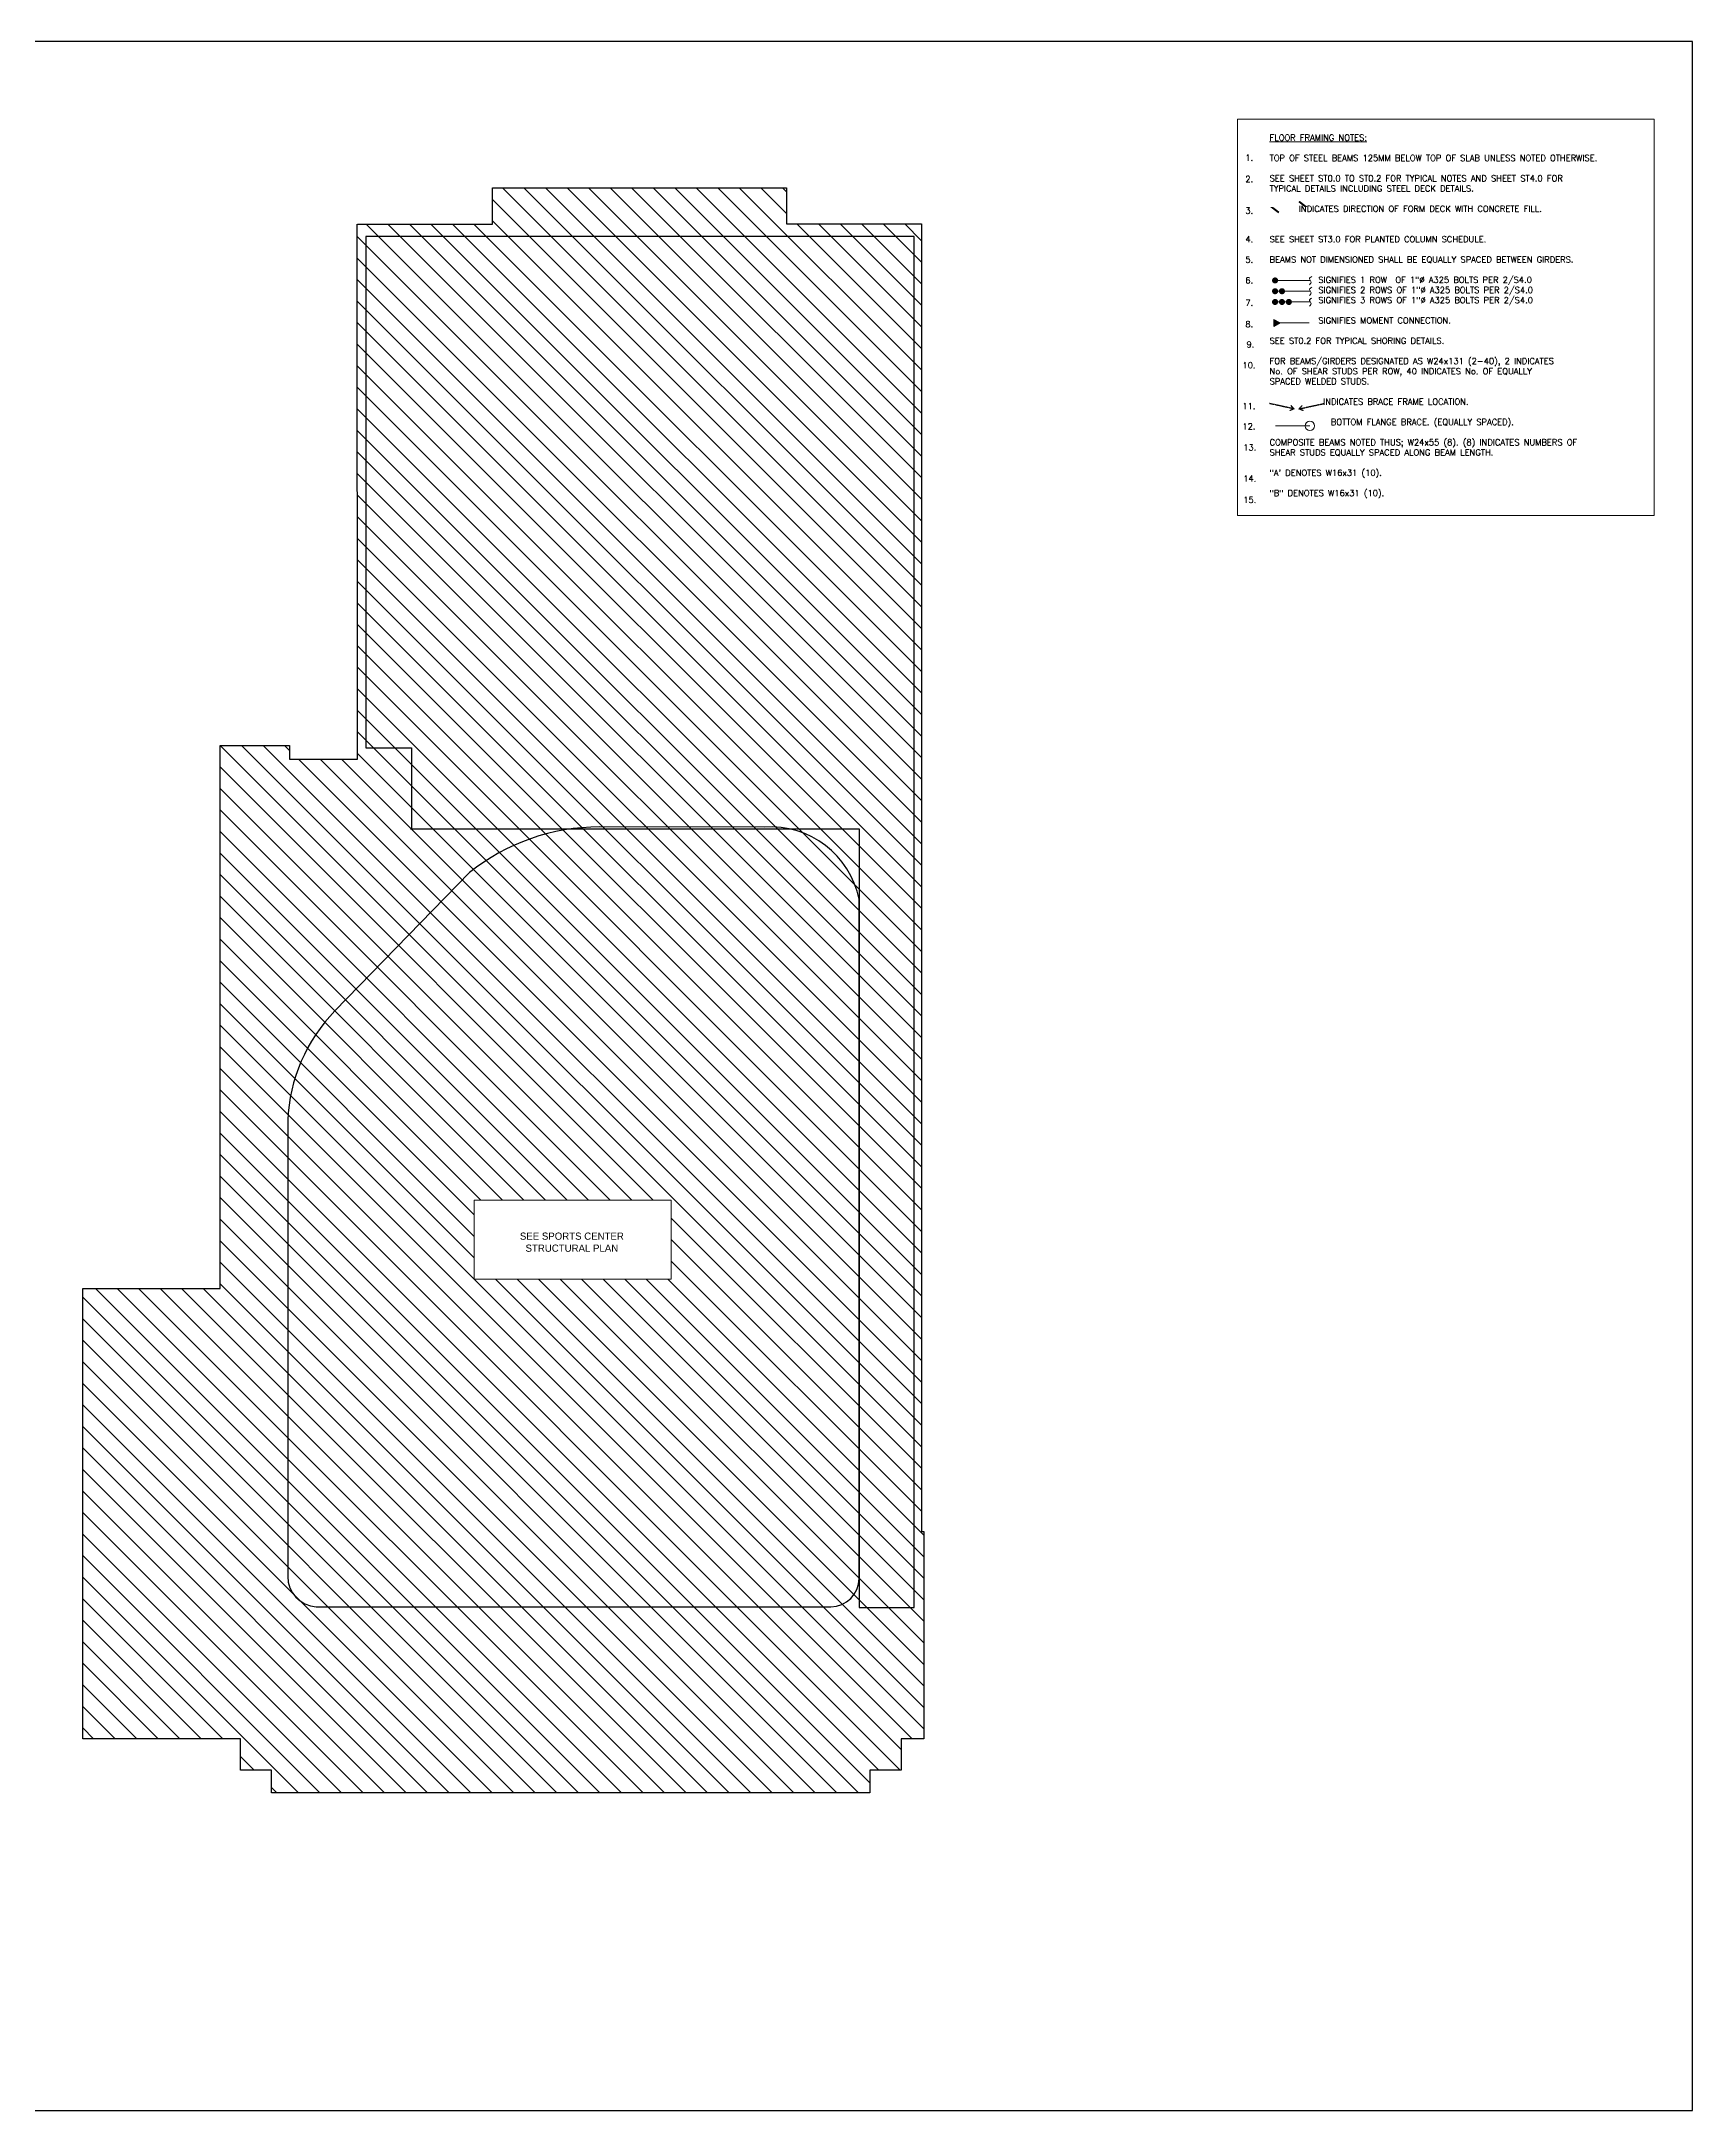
# Model space of a CAD drawing. Header units: millimetres. Extents: x 1506162 to 1722994, y -14989 to 120895.
# Drawn here: x 1614578 to 1722994, y -14989 to 120895 of the extents above; entities that cross this region are included whole.
import ezdxf
from ezdxf.enums import TextEntityAlignment as Align

# ---------------------------------------------------------------- set-up
doc = ezdxf.new("R2010")
doc.units = ezdxf.units.MM
doc.header["$MEASUREMENT"] = 0
doc.linetypes.add('HIDDEN', pattern=[0.375, 0.25, -0.125])
doc.layers.get('0').update_dxf_attribs({"lineweight": 0})
for name, color, linetype, lineweight in [('BOUNDARY', 2, 'Continuous', 30), ('HATCH', 8, 'Continuous', 5), ('S-Anno-Symb', 143, 'Continuous', 9), ('S-Anno-Text', 52, 'Continuous', 15), ('S-BRACE', 2, 'Continuous', 9)]:
    doc.layers.add(name, color=color, linetype=linetype, lineweight=lineweight)
doc.layers.add('cladding', color=2, linetype='Continuous')
doc.styles.add('1', font='simplex.shx', dxfattribs={"width": 0.85, "height": 300})
doc.styles.add('MMTX$0$ESMX$0$X-OPTA1D', font='x-opta1d')
doc.styles.add('ROMANS1', font='ROMANS.shx', dxfattribs={"height": 0.09375})
doc.dimstyles.new('ESCA', dxfattribs={"dimtxt": 300, "dimasz": 1, "dimexe": 100, "dimexo": 100, "dimgap": 100, "dimtad": 1, "dimdec": 0, "dimrnd": 1, "dimdsep": 46, "dimtxsty": '1', "dimblk1": 'ESCADIM_ARW', "dimblk2": 'ESCADIM_ARW', "dimsah": 1, "dimcen": 50, "dimclrd": 256, "dimclre": 256, "dimclrt": 52, "dimadec": 0, "dimazin": 0, "dimtfac": 1, "dimtdec": 0, "dimtofl": 0, "dimtmove": 0, "dimatfit": 3, "dimldrblk": 'ESCADIM_ARW', "dimfxl": 1, "dimtolj": 1, "dimtzin": 0, "dimarcsym": 0})

# ---------------------------------------------------------------- blocks, each defined once
blk = doc.blocks.new('ESCADIM_ARW')
at = {"color": 7}
blk.add_line((-150, 0), (150, 0), dxfattribs=at)
blk.add_circle((0, 0), 75, dxfattribs=at)

msp = doc.modelspace()

# ---------------------------------------------------------------- hatches: boundary and pattern name
at = {"layer": 'HATCH', "ltscale": 0.05}
h = msp.add_hatch(dxfattribs=at)
h.set_pattern_fill('ANSI31', color=48, scale=8000, angle=90, style=0)
h.set_pattern_definition([(135, (408751.8, 1040.8), (-707.1068, -707.1068), [])])
edge = h.paths.add_edge_path()
edge.add_line((1635324.35822, 108900.27028), (1644192.90695, 108902.63472))
edge.add_line((1644192.90695, 108902.63472), (1644192.90695, 111279.47936))
edge.add_line((1644192.90695, 111279.47936), (1663493.27403, 111279.47936))
edge.add_line((1663493.27403, 111279.47936), (1663493.27403, 108907.78039))
edge.add_line((1663493.27403, 108907.78039), (1672361.82277, 108907.78039))
edge.add_line((1672361.82277, 108907.78039), (1672361.95278, 23034.64807))
edge.add_line((1672361.95278, 23034.64807), (1672512.26717, 23034.64662))
edge.add_line((1672512.26717, 23034.64662), (1672512.13566, 9425.43128))
edge.add_line((1672512.13566, 9425.43128), (1671024.59522, 9425.43128))
edge.add_line((1671024.59522, 9425.43128), (1671024.59522, 7372.83342))
edge.add_line((1671024.59522, 7372.83342), (1668980.40199, 7372.83342))
edge.add_line((1668980.40199, 7372.83342), (1668980.40199, 5879.01744))
edge.add_line((1668980.40199, 5879.01744), (1629688.17428, 5879.01744))
edge.add_line((1629688.17428, 5879.01744), (1629688.17428, 7372.83342))
edge.add_line((1629688.17428, 7372.83342), (1627643.98104, 7372.83342))
edge.add_line((1627643.98104, 7372.83342), (1627643.98104, 9425.43128))
edge.add_line((1627643.98104, 9425.43128), (1617290.87005, 9425.43128))
edge.add_line((1617290.87005, 9425.43128), (1617290.87005, 39001.97683))
edge.add_line((1617290.87005, 39001.97683), (1626305.4951, 39001.97683))
edge.add_line((1626305.4951, 39001.97683), (1626305.4951, 74663.36657))
edge.add_line((1626305.4951, 74663.36657), (1630878.17156, 74663.36657))
edge.add_line((1630878.17156, 74663.36657), (1630878.17156, 73754.13428))
edge.add_line((1630878.17156, 73754.13428), (1635324.35822, 73754.13428))
edge.add_line((1635324.35822, 73754.13428), (1635314.98792, 108900.26778))
h.paths.add_polyline_path([(1642991.02531, 44807.98732), (1642991.02531, 39606.72987), (1655932.60157, 39606.72987), (1655932.60157, 44807.98732)], flags=16)
at = {"layer": 'S-Anno-Text'}
h = msp.add_hatch(color=1, dxfattribs=at)
h.paths.add_polyline_path([(1695490.07299, 102641.45814), (1695490.07299, 102408.57542), (1695911.22844, 102408.57542)])
h.paths.add_polyline_path([(1695490.07299, 102175.69271), (1695911.22844, 102408.57542), (1695490.07299, 102408.57542)])

# ---------------------------------------------------------------- linework, layer by layer
at = {"ltscale": 0.05, "elevation": 0}
msp.add_lwpolyline([(1642991.02531, 39606.72987), (1655932.60157, 39606.72987), (1655932.60157, 44807.98732), (1642991.02531, 44807.98732)], close=True, dxfattribs=at)
at = {"layer": 'BOUNDARY', "ltscale": 0.05, "elevation": 0}
msp.add_lwpolyline([(1635324.35822, 108900.27028), (1644192.90695, 108902.63472), (1644192.90695, 111279.47936), (1663493.27403, 111279.47936), (1663493.27403, 108907.78039), (1672361.82277, 108907.78039), (1672361.95278, 23034.64807), (1672512.26717, 23034.64662), (1672512.13566, 9425.43128), (1671024.59522, 9425.43128), (1671024.59522, 7372.83342), (1668980.40199, 7372.83342), (1668980.40199, 5879.01744), (1629688.17428, 5879.01744), (1629688.17428, 7372.83342), (1627643.98104, 7372.83342), (1627643.98104, 9425.43128), (1617290.87005, 9425.43128), (1617290.87005, 39001.97683), (1626305.4951, 39001.97683), (1626305.4951, 74663.36657), (1630878.17156, 74663.36657), (1630878.17156, 73754.13428), (1635324.35822, 73754.13428), (1635314.98792, 108900.26778)], dxfattribs=at)
at = {"layer": 'BOUNDARY', "ltscale": 0.05, "elevation": 0.00005}
msp.add_lwpolyline([(1662060.66876, 69304.08353), (1651229.97443, 69305.11761, 0.1699280458), (1642680.37376, 66314.00348), (1633854.58672, 57236.10762, 0.1841685692), (1630749.12791, 50033.25544), (1630748.77857, 20096.30983, 0.3943859258), (1632623.2556, 18089.44634), (1666409.04284, 18099.36, 0.4140416874), (1668262.92025, 19953.23742), (1668262.92025, 64558.93224, 0.3766211396), (1662060.66876, 69304.08353, 0.7650691513)], format="xyb", dxfattribs=at)
at = {"layer": 'cladding', "elevation": 0.00005}
msp.add_lwpolyline([(1638819.10312, 69194.06404), (1668262.92025, 69194.06404), (1668262.92025, 18047.74744), (1671873.88092, 18047.74744), (1671873.88092, 108085.03237), (1635873.53324, 108083.7153), (1635873.53324, 74513.25502), (1638869.10617, 74513.25502), (1638869.10617, 69194.06404)], close=True, dxfattribs=at)
at = {"layer": 'Defpoints', "ltscale": 0.05, "elevation": 0.00004}
msp.add_lwpolyline([(1528186.13727, -14989.14185), (1722993.5807, -14989.14185), (1722993.5807, 120895.06231), (1528186.13727, 120895.06231)], close=True, dxfattribs=at)
at = {"layer": 'S-Anno-Symb'}
for p, q in [((1695911.22844, 102408.57542, 0.00004), (1695490.07299, 102641.45814, 0.00004)), ((1695490.07299, 102641.45814, 0.00004), (1695490.07299, 102408.57542, 0.00004)), ((1695911.22844, 102408.57542, 0.00004), (1695490.07299, 102175.69271, 0.00004)), ((1695490.07299, 102175.69271, 0.00004), (1695490.07299, 102408.57542, 0.00004))]:
    msp.add_line(p, q, dxfattribs=at)
at = {"layer": 'S-Anno-Text', "color": 1}
for p, q in [((1697901.10807, 105195.35106, 0.00004), (1695579.49229, 105195.35106, 0.00004)), ((1697901.10807, 104489.18247, 0.00004), (1695579.49229, 104489.18247, 0.00004)), ((1697901.10807, 103783.01387, 0.00004), (1695579.49229, 103783.01387, 0.00004)), ((1695490.07299, 102641.45814, 0.00004), (1695911.22844, 102408.57542, 0.00004)), ((1697811.68878, 102408.57542, 0.00004), (1695490.07299, 102408.57542, 0.00004)), ((1695608.14083, 95641.23533, -213.47857), (1697863.50242, 95641.23533, -213.47857))]:
    msp.add_line(p, q, dxfattribs=at)
at = {"layer": 'S-Anno-Text', "elevation": 0.00004}
msp.add_lwpolyline([(1693108.88857, 115794.23109), (1720478.27283, 115794.23109), (1720478.27283, 89749.77506), (1693108.88857, 89749.77506)], close=True, dxfattribs=at)
at = {"layer": 'S-Anno-Text', "color": 2, "elevation": 0.00004}
msp.add_lwpolyline([(1697150.13775, 110379.14663, 124.998, 124.998, 0), (1697621.12588, 110016.60306, 0, 0, 0), (1695354.4445, 110016.60306, 124.998, 124.998, 0), (1695825.43263, 109654.05949, 124.998, 124.998, 0)], format="xyseb", dxfattribs=at)
at = {"layer": 'S-Anno-Text', "color": 1, "const_width": 200, "elevation": 0.00004}
for points in [[(1695479.49229, 105195.35106, 1), (1695679.49229, 105195.35106, 1)], [(1695479.49229, 104489.18247, 1), (1695679.49229, 104489.18247, 1)], [(1695931.66022, 104489.18247, 1), (1696131.66022, 104489.18247, 1)], [(1695479.49229, 103783.01387, 1), (1695679.49229, 103783.01387, 1)], [(1695931.66022, 103783.01387, 1), (1696131.66022, 103783.01387, 1)], [(1696383.82816, 103783.01387, 1), (1696583.82816, 103783.01387, 1)]]:
    msp.add_lwpolyline(points, format="xyb", close=True, dxfattribs=at)
at = {"layer": 'S-Anno-Text', "color": 1}
msp.add_circle((1697863.50242, 95641.23533, -213.47857), 308.79536, dxfattribs=at)
for points in [[(1697989.48904, 105454.39524, 0.00004), (1697840.00361, 105300.26027, 0.00004), (1697935.72221, 105134.47079, 0.00004), (1697832.02661, 104908.99475, 0.00004)], [(1697989.48904, 104748.22664, 0.00004), (1697840.00361, 104594.09168, 0.00004), (1697935.72221, 104428.30219, 0.00004), (1697832.02661, 104202.82615, 0.00004)], [(1697989.48904, 104042.05805, 0.00004), (1697840.00361, 103887.92308, 0.00004), (1697935.72221, 103722.1336, 0.00004), (1697832.02661, 103496.65756, 0.00004)]]:
    msp.add_spline(points, degree=3, dxfattribs=at)

# ---------------------------------------------------------------- texts
at = {"color": 7, "ltscale": 0.05, "insert": (1649408.81538, 42038.3781, 0), "char_height": 473.4903139, "width": 11058.6068377, "attachment_point": 5, "style": 'MMTX$0$ESMX$0$X-OPTA1D'}
msp.add_mtext('SEE SPORTS CENTER \\PSTRUCTURAL PLAN ', dxfattribs=at)
at = {"layer": 'S-Anno-Text', "style": 'ROMANS1'}
for s, p in [('1.', (1694139.30633, 113458.16934, 0.00004)), ('2.', (1694139.30633, 112060.60938, 0.00004)), ('3.', (1694139.30633, 109979.25839, 0.00004)), ('4.', (1694139.30633, 108103.91552, 0.00004)), ('5.', (1694139.30633, 106757.27503, 0.00004)), ('6.', (1694139.30633, 105398.24218, 0.00004)), ('7.', (1694139.30633, 103925.628, 0.00004)), ('8.', (1694139.30633, 102524.91603, 0.00004)), ('9.', (1694216.9979, 101193.72372, -106.73926)), ('10.', (1694294.68948, 99828.02154, -213.47857)), ('11.', (1694294.68948, 97145.23865, -213.47857)), ('12.', (1694294.68948, 95812.61408, -213.47857)), ('13.', (1694346.53284, 94428.15426, -213.47853)), ('14.', (1694346.53284, 92383.06736, -213.47853)), ('15.', (1694346.53284, 90985.84132, -213.47853))]:
    msp.add_text(s, height=400, dxfattribs=at).set_placement(p, align=Align.TOP_RIGHT)
at = {"layer": 'S-Anno-Text', "insert": (1695219.36294, 114771.45269, 0.00004), "char_height": 400, "width": 25187.5, "attachment_point": 1, "style": 'ROMANS1'}
msp.add_mtext('\\A1;{\\L\\C1;FLOOR FRAMING NOTES:\\l \\P\\P}TOP OF STEEL BEAMS 125MM BELOW TOP OF SLAB UNLESS NOTED OTHERWISE.\\P\\PSEE SHEET ST0.0 TO ST0.2 FOR TYPICAL NOTES AND SHEET ST4.0 FOR \\PTYPICAL DETAILS INCLUDING STEEL DECK DETAILS. \\P\\P       INDICATES DIRECTION OF FORM DECK WITH CONCRETE FILL.\\P\\P\\PSEE SHEET ST3.0 FOR PLANTED COLUMN SCHEDULE. \\P\\PBEAMS NOT DIMENSIONED SHALL BE EQUALLY SPACED BETWEEN GIRDERS. \\P\\P^I^ISIGNIFIES 1 ROW  OF 1"%%C A325 BOLTS PER 2/S4.0\\P^I^ISIGNIFIES 2 ROWS OF 1"%%C A325 BOLTS PER 2/S4.0\\P^I^ISIGNIFIES 3 ROWS OF 1"%%C A325 BOLTS PER 2/S4.0\\P\\P^I^ISIGNIFIES MOMENT CONNECTION.\\P\\PSEE ST0.2 FOR TYPICAL SHORING DETAILS.\\P\\PFOR BEAMS/GIRDERS DESIGNATED AS W24x131 (2-40), 2 INDICATES\\PNo. OF SHEAR STUDS PER ROW, 40 INDICATES No. OF EQUALLY\\PSPACED WELDED STUDS.\\P\\P^I       INDICATES BRACE FRAME LOCATION.\\P\\P^I^I   BOTTOM FLANGE BRACE. (EQUALLY SPACED).\\P\\PCOMPOSITE BEAMS NOTED THUS; W24x55 (8). (8) INDICATES NUMBERS OF\\PSHEAR STUDS EQUALLY SPACED ALONG BEAM LENGTH.\\P\\P"A\' DENOTES W16x31 (10).\\P\\P"B" DENOTES W16x31 (10).', dxfattribs=at)

# ---------------------------------------------------------------- leaders
at = {"layer": 'S-BRACE', "linetype": 'HIDDEN'}
for points in [[(1696820.16068, 96760.91983, -213.47857), (1695206.11554, 97109.31617, -213.47857)], [(1697149.09484, 96760.91983, -213.47857), (1698763.13999, 97109.31617, -213.47857)]]:
    msp.add_leader(points, dimstyle='ESCA', override={"dimasz": 250, "dimldrblk": 'Open90'}, dxfattribs=at)

doc.saveas('drawing.dxf')
